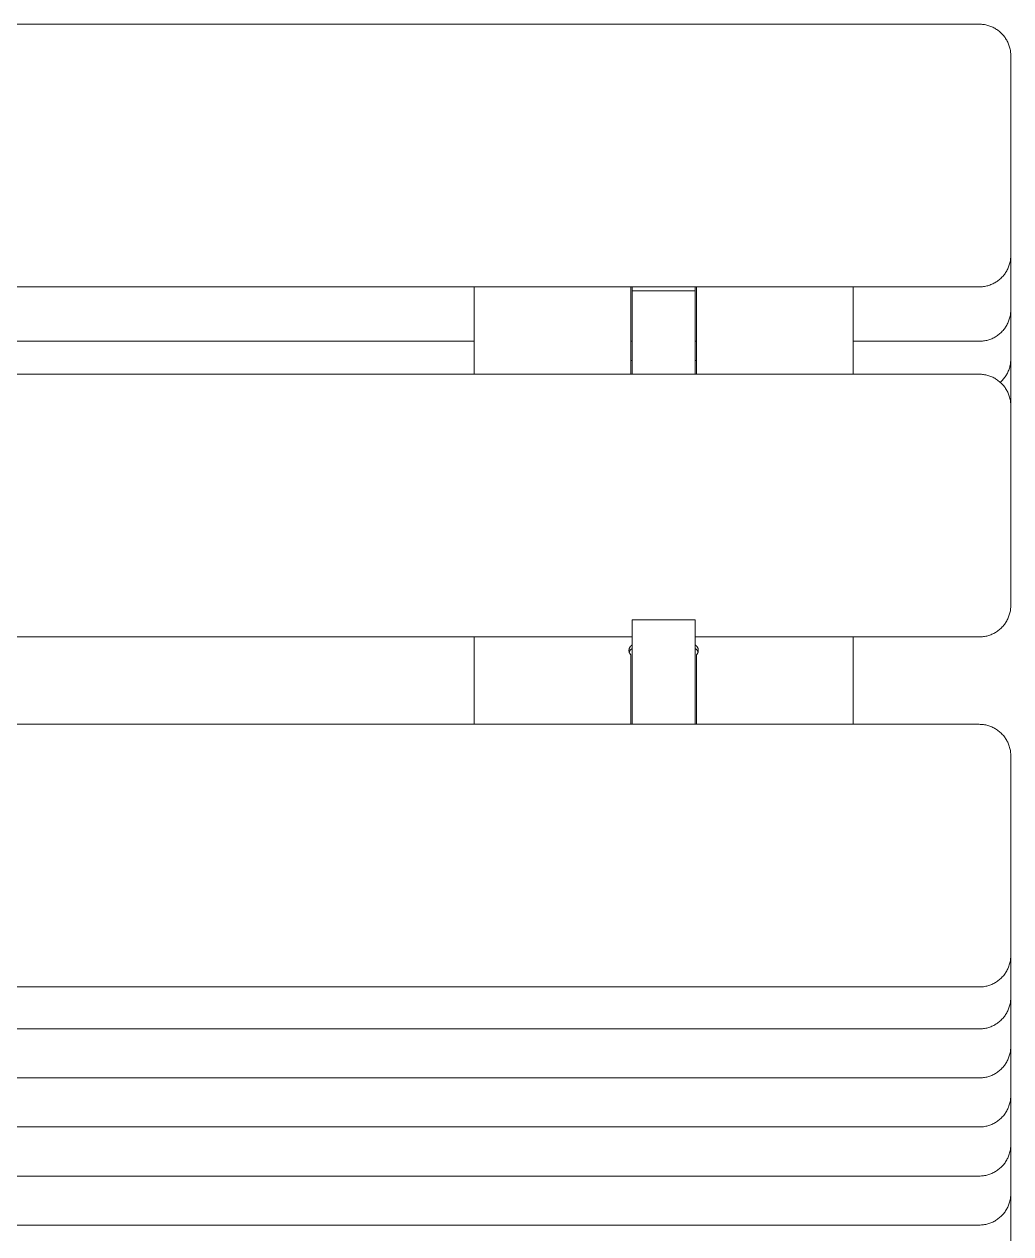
# Model space of a CAD drawing. Header units: inches. Extents: x -6 to 177, y -6 to 113.
# Drawn here: x 18.73 to 24.88, y 20.59 to 28.14 of the extents above; entities that cross this region are included whole.
import ezdxf

# ---------------------------------------------------------------- set-up
doc = ezdxf.new("R2010")
doc.units = ezdxf.units.IN
doc.layers.add('ZANO_R', color=7, linetype='Continuous', lineweight=0)

msp = doc.modelspace()

# ---------------------------------------------------------------- linework, layer by layer
at = {"layer": 'ZANO_R'}
for p, q in [((13.11297, 28.13986), (24.68529, 28.13986)), ((24.68529, 28.13986), (24.69201, 28.13975)), ((24.69201, 28.13975), (24.69872, 28.1394)), ((24.69872, 28.1394), (24.70542, 28.13883)), ((24.70542, 28.13883), (24.71209, 28.13803)), ((24.71209, 28.13803), (24.71874, 28.137)), ((24.71874, 28.137), (24.72534, 28.13574)), ((24.72534, 28.13574), (24.7319, 28.13426)), ((24.7319, 28.13426), (24.7384, 28.13256)), ((24.7384, 28.13256), (24.74484, 28.13064)), ((24.74484, 28.13064), (24.75121, 28.12849)), ((24.75121, 28.12849), (24.75751, 28.12613)), ((24.75751, 28.12613), (24.76372, 28.12356)), ((24.76372, 28.12356), (24.76984, 28.12078)), ((24.76984, 28.12078), (24.77586, 28.11779)), ((24.77586, 28.11779), (24.78177, 28.11459)), ((24.78177, 28.11459), (24.78758, 28.1112)), ((24.78758, 28.1112), (24.79326, 28.10761)), ((24.79326, 28.10761), (24.79882, 28.10383)), ((24.79882, 28.10383), (24.80424, 28.09986)), ((24.80424, 28.09986), (24.80953, 28.0957)), ((24.80953, 28.0957), (24.81467, 28.09137)), ((24.81467, 28.09137), (24.81966, 28.08687)), ((24.81966, 28.08687), (24.82449, 28.0822)), ((24.82449, 28.0822), (24.82916, 28.07736)), ((24.82916, 28.07736), (24.83367, 28.07237)), ((24.83367, 28.07237), (24.838, 28.06723)), ((24.838, 28.06723), (24.84215, 28.06195)), ((24.84215, 28.06195), (24.84612, 28.05652)), ((24.84612, 28.05652), (24.8499, 28.05096)), ((24.8499, 28.05096), (24.85349, 28.04528)), ((24.85349, 28.04528), (24.85689, 28.03948)), ((24.85689, 28.03948), (24.86008, 28.03356)), ((24.86008, 28.03356), (24.86307, 28.02754)), ((24.86307, 28.02754), (24.86586, 28.02142)), ((24.86586, 28.02142), (24.86843, 28.01521)), ((24.86843, 28.01521), (24.87079, 28.00892)), ((24.87079, 28.00892), (24.87293, 28.00255)), ((24.87293, 28.00255), (24.87485, 27.99611)), ((24.87485, 27.99611), (24.87656, 27.9896)), ((24.87656, 27.9896), (24.87804, 27.98305)), ((24.87804, 27.98305), (24.87929, 27.97644)), ((24.87929, 27.97644), (24.88032, 27.9698)), ((24.88032, 27.9698), (24.88112, 27.96312)), ((24.88112, 27.96312), (24.8817, 27.95643)), ((24.8817, 27.95643), (24.88204, 27.94971)), ((24.88204, 27.94971), (24.88215, 27.94299)), ((24.88215, 27.94299), (24.88215, 26.85119)), ((24.88215, 26.85119), (24.88215, 26.69823)), ((24.87293, 26.63868), (24.87079, 26.63231)), ((24.87485, 26.64512), (24.87293, 26.63868)), ((24.87656, 26.65162), (24.87485, 26.64512)), ((24.87804, 26.65818), (24.87656, 26.65162)), ((24.87929, 26.66478), (24.87804, 26.65818)), ((24.88032, 26.67143), (24.87929, 26.66478)), ((24.88112, 26.6781), (24.88032, 26.67143)), ((24.8817, 26.6848), (24.88112, 26.6781)), ((24.88204, 26.69151), (24.8817, 26.6848)), ((24.88215, 26.69823), (24.88204, 26.69151)), ((24.88215, 26.69823), (24.88215, 26.51175)), ((24.82916, 26.56386), (24.82449, 26.55903)), ((24.83367, 26.56885), (24.82916, 26.56386)), ((24.838, 26.57399), (24.83367, 26.56885)), ((24.84215, 26.57928), (24.838, 26.57399)), ((24.84612, 26.5847), (24.84215, 26.57928)), ((24.8499, 26.59026), (24.84612, 26.5847)), ((24.85349, 26.59594), (24.8499, 26.59026)), ((24.85689, 26.60175), (24.85349, 26.59594)), ((24.86008, 26.60766), (24.85689, 26.60175)), ((24.86307, 26.61368), (24.86008, 26.60766)), ((24.86586, 26.6198), (24.86307, 26.61368)), ((24.86843, 26.62601), (24.86586, 26.6198)), ((24.87079, 26.63231), (24.86843, 26.62601)), ((24.68529, 26.50137), (13.11297, 26.50137)), ((21.53538, 25.95625), (21.53538, 26.50137)), ((22.51185, 26.50137), (22.51185, 25.95625)), ((22.51973, 26.50137), (22.51973, 26.47634)), ((22.91346, 26.50137), (22.91346, 26.47634)), ((22.92134, 25.95625), (22.92134, 26.50137)), ((23.89781, 26.50137), (23.89781, 25.95625)), ((24.69201, 26.50148), (24.68529, 26.50137)), ((24.69872, 26.50182), (24.69201, 26.50148)), ((24.70542, 26.5024), (24.69872, 26.50182)), ((24.71209, 26.5032), (24.70542, 26.5024)), ((24.71874, 26.50423), (24.71209, 26.5032)), ((24.72534, 26.50548), (24.71874, 26.50423)), ((24.7319, 26.50696), (24.72534, 26.50548)), ((24.7384, 26.50867), (24.7319, 26.50696)), ((24.74484, 26.51059), (24.7384, 26.50867)), ((24.75121, 26.51273), (24.74484, 26.51059)), ((24.75751, 26.51509), (24.75121, 26.51273)), ((24.76372, 26.51766), (24.75751, 26.51509)), ((24.76984, 26.52045), (24.76372, 26.51766)), ((24.77586, 26.52344), (24.76984, 26.52045)), ((24.78177, 26.52663), (24.77586, 26.52344)), ((24.78758, 26.53003), (24.78177, 26.52663)), ((24.79326, 26.53362), (24.78758, 26.53003)), ((24.79882, 26.5374), (24.79326, 26.53362)), ((24.80424, 26.54137), (24.79882, 26.5374)), ((24.80953, 26.54552), (24.80424, 26.54137)), ((24.81467, 26.54985), (24.80953, 26.54552)), ((24.81966, 26.55436), (24.81467, 26.54985)), ((24.82449, 26.55903), (24.81966, 26.55436)), ((24.88215, 26.51175), (24.88215, 26.3588)), ((22.51973, 26.47634), (22.51973, 26.37461)), ((22.51973, 26.47634), (22.91346, 26.47634)), ((22.91346, 26.47634), (22.91346, 26.37461)), ((22.51973, 26.37461), (22.51973, 25.98468)), ((22.91346, 26.37461), (22.91346, 25.98468)), ((24.88112, 26.33867), (24.88032, 26.33199)), ((24.8817, 26.34537), (24.88112, 26.33867)), ((24.88204, 26.35208), (24.8817, 26.34537)), ((24.88215, 26.3588), (24.88204, 26.35208)), ((24.88215, 26.3588), (24.88215, 26.20585)), ((24.85689, 26.26231), (24.85349, 26.25651)), ((24.86008, 26.26823), (24.85689, 26.26231)), ((24.86307, 26.27425), (24.86008, 26.26823)), ((24.86586, 26.28037), (24.86307, 26.27425)), ((24.86843, 26.28658), (24.86586, 26.28037)), ((24.87079, 26.29287), (24.86843, 26.28658)), ((24.87293, 26.29925), (24.87079, 26.29287)), ((24.87485, 26.30569), (24.87293, 26.29925)), ((24.87656, 26.31219), (24.87485, 26.30569)), ((24.87804, 26.31875), (24.87656, 26.31219)), ((24.87929, 26.32535), (24.87804, 26.31875)), ((24.88032, 26.33199), (24.87929, 26.32535)), ((24.77586, 26.184), (24.76984, 26.18101)), ((24.78177, 26.1872), (24.77586, 26.184)), ((24.78758, 26.19059), (24.78177, 26.1872)), ((24.79326, 26.19418), (24.78758, 26.19059)), ((24.79882, 26.19797), (24.79326, 26.19418)), ((24.80424, 26.20194), (24.79882, 26.19797)), ((24.80953, 26.20609), (24.80424, 26.20194)), ((24.81467, 26.21042), (24.80953, 26.20609)), ((24.81966, 26.21492), (24.81467, 26.21042)), ((24.82449, 26.21959), (24.81966, 26.21492)), ((24.82916, 26.22443), (24.82449, 26.21959)), ((24.83367, 26.22942), (24.82916, 26.22443)), ((24.838, 26.23456), (24.83367, 26.22942)), ((24.84215, 26.23985), (24.838, 26.23456)), ((24.84612, 26.24527), (24.84215, 26.23985)), ((24.8499, 26.25083), (24.84612, 26.24527)), ((24.85349, 26.25651), (24.8499, 26.25083)), ((24.88215, 26.20585), (24.88215, 26.0529)), ((21.53538, 26.16193), (13.11297, 26.16193)), ((22.51973, 26.16193), (22.51185, 26.16193)), ((22.92134, 26.16193), (22.91346, 26.16193)), ((24.68529, 26.16193), (23.89781, 26.16193)), ((24.69201, 26.16205), (24.68529, 26.16193)), ((24.69872, 26.16239), (24.69201, 26.16205)), ((24.70542, 26.16296), (24.69872, 26.16239)), ((24.71209, 26.16377), (24.70542, 26.16296)), ((24.71874, 26.1648), (24.71209, 26.16377)), ((24.72534, 26.16605), (24.71874, 26.1648)), ((24.7319, 26.16753), (24.72534, 26.16605)), ((24.7384, 26.16923), (24.7319, 26.16753)), ((24.74484, 26.17116), (24.7384, 26.16923)), ((24.75121, 26.1733), (24.74484, 26.17116)), ((24.75751, 26.17566), (24.75121, 26.1733)), ((24.76372, 26.17823), (24.75751, 26.17566)), ((24.76984, 26.18101), (24.76372, 26.17823)), ((22.51185, 26.04257), (22.51578, 26.04209)), ((22.51578, 26.04209), (22.51973, 26.04172)), ((22.91741, 26.04209), (22.91346, 26.04172)), ((22.92134, 26.04257), (22.91741, 26.04209)), ((24.88115, 26.03306), (24.88037, 26.02648)), ((24.88171, 26.03966), (24.88115, 26.03306)), ((24.88204, 26.04628), (24.88171, 26.03966)), ((24.88215, 26.0529), (24.88204, 26.04628)), ((24.88215, 26.0529), (24.88215, 25.89995)), ((13.11297, 25.95625), (24.68529, 25.95625)), ((22.51973, 25.98468), (22.51973, 25.96829)), ((22.51973, 25.96829), (22.51973, 25.95625)), ((22.91346, 25.96829), (22.91346, 25.98468)), ((22.91346, 25.96829), (22.91346, 25.95625)), ((24.68529, 25.95625), (24.69201, 25.95613)), ((24.69201, 25.95613), (24.69872, 25.95579)), ((24.8576, 25.9577), (24.8543, 25.95195)), ((24.86071, 25.96355), (24.8576, 25.9577)), ((24.86362, 25.9695), (24.86071, 25.96355)), ((24.86632, 25.97555), (24.86362, 25.9695)), ((24.86882, 25.98168), (24.86632, 25.97555)), ((24.87111, 25.9879), (24.86882, 25.98168)), ((24.8732, 25.99419), (24.87111, 25.9879)), ((24.87506, 26.00054), (24.8732, 25.99419)), ((24.87672, 26.00696), (24.87506, 26.00054)), ((24.87816, 26.01342), (24.87672, 26.00696)), ((24.87937, 26.01993), (24.87816, 26.01342)), ((24.88037, 26.02648), (24.87937, 26.01993)), ((24.69872, 25.95579), (24.70542, 25.95522)), ((24.70542, 25.95522), (24.71209, 25.95442)), ((24.71209, 25.95442), (24.71874, 25.95339)), ((24.71874, 25.95339), (24.72534, 25.95213)), ((24.72534, 25.95213), (24.7319, 25.95065)), ((24.7319, 25.95065), (24.7384, 25.94895)), ((24.7384, 25.94895), (24.74484, 25.94702)), ((24.74484, 25.94702), (24.75121, 25.94488)), ((24.75121, 25.94488), (24.75751, 25.94252)), ((24.75751, 25.94252), (24.76372, 25.93995)), ((24.76372, 25.93995), (24.76984, 25.93717)), ((24.76984, 25.93717), (24.77586, 25.93418)), ((24.77586, 25.93418), (24.78177, 25.93098)), ((24.78177, 25.93098), (24.78758, 25.92759)), ((24.78758, 25.92759), (24.79326, 25.924)), ((24.79326, 25.924), (24.79882, 25.92022)), ((24.79882, 25.92022), (24.80424, 25.91625)), ((24.80424, 25.91625), (24.80953, 25.91209)), ((24.80953, 25.91209), (24.81467, 25.90776)), ((24.81467, 25.90776), (24.81966, 25.90326)), ((24.82137, 25.91064), (24.81651, 25.90614)), ((24.81966, 25.90326), (24.82449, 25.89859)), ((24.82608, 25.9153), (24.82137, 25.91064)), ((24.82449, 25.89859), (24.82916, 25.89375)), ((24.83063, 25.92011), (24.82608, 25.9153)), ((24.82916, 25.89375), (24.83367, 25.88876)), ((24.83501, 25.92508), (24.83063, 25.92011)), ((24.83367, 25.88876), (24.838, 25.88362)), ((24.83923, 25.93019), (24.83501, 25.92508)), ((24.838, 25.88362), (24.84215, 25.87834)), ((24.84327, 25.93543), (24.83923, 25.93019)), ((24.84713, 25.94082), (24.84327, 25.93543)), ((24.85081, 25.94632), (24.84713, 25.94082)), ((24.8543, 25.95195), (24.85081, 25.94632)), ((24.88215, 25.89995), (24.88215, 25.75938)), ((24.84215, 25.87834), (24.84612, 25.87291)), ((24.84612, 25.87291), (24.8499, 25.86735)), ((24.8499, 25.86735), (24.85349, 25.86167)), ((24.85349, 25.86167), (24.85689, 25.85587)), ((24.85689, 25.85587), (24.86008, 25.84995)), ((24.86008, 25.84995), (24.86307, 25.84393)), ((24.86307, 25.84393), (24.86586, 25.83781)), ((24.86586, 25.83781), (24.86843, 25.8316)), ((24.86843, 25.8316), (24.87079, 25.82531)), ((24.87079, 25.82531), (24.87293, 25.81894)), ((24.87293, 25.81894), (24.87485, 25.81249)), ((24.87485, 25.81249), (24.87656, 25.80599)), ((24.87656, 25.80599), (24.87804, 25.79943)), ((24.87804, 25.79943), (24.87929, 25.79283)), ((24.87929, 25.79283), (24.88032, 25.78619)), ((24.88032, 25.78619), (24.88112, 25.77951)), ((24.88112, 25.77951), (24.8817, 25.77281)), ((24.8817, 25.77281), (24.88204, 25.7661)), ((24.88204, 25.7661), (24.88215, 25.75938)), ((24.88215, 25.75938), (24.88215, 24.66757)), ((24.88215, 24.66757), (24.88215, 24.51462)), ((24.87079, 24.4487), (24.86843, 24.4424)), ((24.87293, 24.45507), (24.87079, 24.4487)), ((24.87485, 24.46151), (24.87293, 24.45507)), ((24.87656, 24.46801), (24.87485, 24.46151)), ((24.87804, 24.47457), (24.87656, 24.46801)), ((24.87929, 24.48117), (24.87804, 24.47457)), ((24.88032, 24.48782), (24.87929, 24.48117)), ((24.88112, 24.49449), (24.88032, 24.48782)), ((24.8817, 24.50119), (24.88112, 24.49449)), ((24.88204, 24.5079), (24.8817, 24.50119)), ((24.88215, 24.51462), (24.88204, 24.5079)), ((22.51973, 24.42383), (22.51973, 24.3221)), ((22.51973, 24.42383), (22.91346, 24.42383)), ((22.91346, 24.42383), (22.91346, 24.3221)), ((24.82449, 24.37542), (24.81966, 24.37074)), ((24.82916, 24.38025), (24.82449, 24.37542)), ((24.83367, 24.38524), (24.82916, 24.38025)), ((24.838, 24.39038), (24.83367, 24.38524)), ((24.84215, 24.39567), (24.838, 24.39038)), ((24.84612, 24.40109), (24.84215, 24.39567)), ((24.8499, 24.40665), (24.84612, 24.40109)), ((24.85349, 24.41233), (24.8499, 24.40665)), ((24.85689, 24.41814), (24.85349, 24.41233)), ((24.86008, 24.42405), (24.85689, 24.41814)), ((24.86307, 24.43007), (24.86008, 24.42405)), ((24.86586, 24.43619), (24.86307, 24.43007)), ((24.86843, 24.4424), (24.86586, 24.43619)), ((22.51973, 24.31775), (13.11297, 24.31775)), ((21.53538, 23.77264), (21.53538, 24.31775)), ((22.51973, 24.3221), (22.51973, 23.93217)), ((22.91346, 24.3221), (22.91346, 23.93217)), ((24.68529, 24.31775), (22.91346, 24.31775)), ((23.89781, 24.31775), (23.89781, 23.77264)), ((24.69201, 24.31787), (24.68529, 24.31775)), ((24.69872, 24.31821), (24.69201, 24.31787)), ((24.70542, 24.31879), (24.69872, 24.31821)), ((24.71209, 24.31959), (24.70542, 24.31879)), ((24.71874, 24.32062), (24.71209, 24.31959)), ((24.72534, 24.32187), (24.71874, 24.32062)), ((24.7319, 24.32335), (24.72534, 24.32187)), ((24.7384, 24.32505), (24.7319, 24.32335)), ((24.74484, 24.32698), (24.7384, 24.32505)), ((24.75121, 24.32912), (24.74484, 24.32698)), ((24.75751, 24.33148), (24.75121, 24.32912)), ((24.76372, 24.33405), (24.75751, 24.33148)), ((24.76984, 24.33684), (24.76372, 24.33405)), ((24.77586, 24.33983), (24.76984, 24.33684)), ((24.78177, 24.34302), (24.77586, 24.33983)), ((24.78758, 24.34641), (24.78177, 24.34302)), ((24.79326, 24.35), (24.78758, 24.34641)), ((24.79882, 24.35379), (24.79326, 24.35)), ((24.80424, 24.35776), (24.79882, 24.35379)), ((24.80953, 24.36191), (24.80424, 24.35776)), ((24.81467, 24.36624), (24.80953, 24.36191)), ((24.81966, 24.37074), (24.81467, 24.36624)), ((22.50033, 24.23385), (22.50036, 24.23519)), ((22.50034, 24.2325), (22.50033, 24.23385)), ((22.5004, 24.23116), (22.50034, 24.2325)), ((22.50036, 24.23519), (22.50044, 24.23654)), ((22.50051, 24.22982), (22.5004, 24.23116)), ((22.50044, 24.23654), (22.50056, 24.23788)), ((22.50066, 24.22848), (22.50051, 24.22982)), ((22.50056, 24.23788), (22.50073, 24.23921)), ((22.50086, 24.22715), (22.50066, 24.22848)), ((22.50073, 24.23921), (22.50095, 24.24054)), ((22.50111, 24.22583), (22.50086, 24.22715)), ((22.50095, 24.24054), (22.50122, 24.24186)), ((22.5014, 24.22452), (22.50111, 24.22583)), ((22.50122, 24.24186), (22.50153, 24.24317)), ((22.50174, 24.22321), (22.5014, 24.22452)), ((22.50153, 24.24317), (22.50188, 24.24447)), ((22.50212, 24.22192), (22.50174, 24.22321)), ((22.50188, 24.24447), (22.50228, 24.24575)), ((22.5023, 24.22393), (22.5019, 24.22265)), ((22.50255, 24.22065), (22.50212, 24.22192)), ((22.50228, 24.24575), (22.50272, 24.24702)), ((22.50275, 24.2252), (22.5023, 24.22393)), ((22.50302, 24.21939), (22.50255, 24.22065)), ((22.50272, 24.24702), (22.50321, 24.24828)), ((22.50324, 24.22645), (22.50275, 24.2252)), ((22.50321, 24.24828), (22.50374, 24.24951)), ((22.50377, 24.22768), (22.50324, 24.22645)), ((22.50374, 24.24951), (22.50432, 24.25073)), ((22.50435, 24.2289), (22.50377, 24.22768)), ((22.50432, 24.25073), (22.50493, 24.25193)), ((22.50496, 24.23009), (22.50435, 24.2289)), ((22.50493, 24.25193), (22.50559, 24.2531)), ((22.50562, 24.23126), (22.50496, 24.23009)), ((22.50559, 24.2531), (22.50628, 24.25425)), ((22.50632, 24.23241), (22.50562, 24.23126)), ((22.50628, 24.25425), (22.50702, 24.25538)), ((22.50705, 24.23353), (22.50632, 24.23241)), ((22.50702, 24.25538), (22.5078, 24.25648)), ((22.50783, 24.23463), (22.50705, 24.23353)), ((22.5078, 24.25648), (22.50861, 24.25755)), ((22.50864, 24.2357), (22.50783, 24.23463)), ((22.50861, 24.25755), (22.50946, 24.25859)), ((22.50949, 24.23674), (22.50864, 24.2357)), ((22.50946, 24.25859), (22.51034, 24.25961)), ((22.51037, 24.23775), (22.50949, 24.23674)), ((22.51034, 24.25961), (22.51126, 24.26059)), ((22.51129, 24.23874), (22.51037, 24.23775)), ((22.51126, 24.26059), (22.51222, 24.26154)), ((22.51224, 24.23968), (22.51129, 24.23874)), ((22.51222, 24.26154), (22.5132, 24.26245)), ((22.51322, 24.2406), (22.51224, 24.23968)), ((22.5132, 24.26245), (22.51422, 24.26334)), ((22.51424, 24.24148), (22.51322, 24.2406)), ((22.51422, 24.26334), (22.51526, 24.26418)), ((22.51528, 24.24233), (22.51424, 24.24148)), ((22.51526, 24.26418), (22.51634, 24.26499)), ((22.51635, 24.24314), (22.51528, 24.24233)), ((22.51634, 24.26499), (22.51744, 24.26576)), ((22.51745, 24.24391), (22.51635, 24.24314)), ((22.51744, 24.26576), (22.51857, 24.26649)), ((22.51858, 24.24464), (22.51745, 24.24391)), ((22.51857, 24.26649), (22.51973, 24.26719)), ((22.51973, 24.24534), (22.51858, 24.24464)), ((22.91462, 24.26649), (22.91346, 24.26719)), ((22.91461, 24.24464), (22.91346, 24.24534)), ((22.91574, 24.24391), (22.91461, 24.24464)), ((22.91575, 24.26576), (22.91462, 24.26649)), ((22.91684, 24.24314), (22.91574, 24.24391)), ((22.91685, 24.26499), (22.91575, 24.26576)), ((22.91791, 24.24233), (22.91684, 24.24314)), ((22.91792, 24.26418), (22.91685, 24.26499)), ((22.91895, 24.24148), (22.91791, 24.24233)), ((22.91897, 24.26334), (22.91792, 24.26418)), ((22.91997, 24.2406), (22.91895, 24.24148)), ((22.91999, 24.26245), (22.91897, 24.26334)), ((22.92095, 24.23968), (22.91997, 24.2406)), ((22.92097, 24.26154), (22.91999, 24.26245)), ((22.9219, 24.23874), (22.92095, 24.23968)), ((22.92193, 24.26059), (22.92097, 24.26154)), ((22.92282, 24.23775), (22.9219, 24.23874)), ((22.92285, 24.25961), (22.92193, 24.26059)), ((22.9237, 24.23674), (22.92282, 24.23775)), ((22.92373, 24.25859), (22.92285, 24.25961)), ((22.92455, 24.2357), (22.9237, 24.23674)), ((22.92458, 24.25755), (22.92373, 24.25859)), ((22.92536, 24.23463), (22.92455, 24.2357)), ((22.92539, 24.25648), (22.92458, 24.25755)), ((22.92614, 24.23353), (22.92536, 24.23463)), ((22.92617, 24.25538), (22.92539, 24.25648)), ((22.92687, 24.23241), (22.92614, 24.23353)), ((22.9269, 24.25425), (22.92617, 24.25538)), ((22.92757, 24.23126), (22.92687, 24.23241)), ((22.9276, 24.2531), (22.9269, 24.25425)), ((22.92823, 24.23009), (22.92757, 24.23126)), ((22.92826, 24.25193), (22.9276, 24.2531)), ((22.92884, 24.2289), (22.92823, 24.23009)), ((22.92887, 24.25073), (22.92826, 24.25193)), ((22.92942, 24.22768), (22.92884, 24.2289)), ((22.92945, 24.24951), (22.92887, 24.25073)), ((22.92995, 24.22645), (22.92942, 24.22768)), ((22.92998, 24.24828), (22.92945, 24.24951)), ((22.93044, 24.2252), (22.92995, 24.22645)), ((22.93047, 24.24702), (22.92998, 24.24828)), ((22.93017, 24.21939), (22.93064, 24.22065)), ((22.93089, 24.22393), (22.93044, 24.2252)), ((22.93091, 24.24575), (22.93047, 24.24702)), ((22.93064, 24.22065), (22.93107, 24.22192)), ((22.93129, 24.22265), (22.93089, 24.22393)), ((22.93131, 24.24447), (22.93091, 24.24575)), ((22.93107, 24.22192), (22.93145, 24.22321)), ((22.93166, 24.24317), (22.93131, 24.24447)), ((22.93145, 24.22321), (22.93179, 24.22452)), ((22.93197, 24.24186), (22.93166, 24.24317)), ((22.93179, 24.22452), (22.93208, 24.22583)), ((22.93224, 24.24054), (22.93197, 24.24186)), ((22.93208, 24.22583), (22.93232, 24.22715)), ((22.93245, 24.23921), (22.93224, 24.24054)), ((22.93232, 24.22715), (22.93253, 24.22848)), ((22.93263, 24.23788), (22.93245, 24.23921)), ((22.93253, 24.22848), (22.93268, 24.22982)), ((22.93275, 24.23654), (22.93263, 24.23788)), ((22.93268, 24.22982), (22.93279, 24.23116)), ((22.93283, 24.23519), (22.93275, 24.23654)), ((22.93279, 24.23116), (22.93285, 24.2325)), ((22.93286, 24.23385), (22.93283, 24.23519)), ((22.93285, 24.2325), (22.93286, 24.23385)), ((22.50354, 24.21814), (22.50302, 24.21939)), ((22.50409, 24.21692), (22.50354, 24.21814)), ((22.50469, 24.21571), (22.50409, 24.21692)), ((22.50533, 24.21453), (22.50469, 24.21571)), ((22.50602, 24.21337), (22.50533, 24.21453)), ((22.50674, 24.21224), (22.50602, 24.21337)), ((22.5075, 24.21113), (22.50674, 24.21224)), ((22.5083, 24.21004), (22.5075, 24.21113)), ((22.50913, 24.20899), (22.5083, 24.21004)), ((22.51, 24.20796), (22.50913, 24.20899)), ((22.51091, 24.20697), (22.51, 24.20796)), ((22.51185, 24.20601), (22.51091, 24.20697)), ((22.51185, 24.20601), (22.51185, 23.77264)), ((22.92134, 24.20601), (22.92228, 24.20697)), ((22.92134, 23.77264), (22.92134, 24.20601)), ((22.92228, 24.20697), (22.92319, 24.20796)), ((22.92319, 24.20796), (22.92406, 24.20899)), ((22.92406, 24.20899), (22.92489, 24.21004)), ((22.92489, 24.21004), (22.92569, 24.21113)), ((22.92569, 24.21113), (22.92645, 24.21224)), ((22.92645, 24.21224), (22.92717, 24.21337)), ((22.92717, 24.21337), (22.92785, 24.21453)), ((22.92785, 24.21453), (22.9285, 24.21571)), ((22.9285, 24.21571), (22.9291, 24.21692)), ((22.9291, 24.21692), (22.92965, 24.21814)), ((22.92965, 24.21814), (22.93017, 24.21939)), ((22.51973, 23.93217), (22.51973, 23.91578)), ((22.91346, 23.91578), (22.91346, 23.93217)), ((22.51973, 23.91578), (22.51973, 23.7988)), ((22.91346, 23.91578), (22.91346, 23.7988)), ((13.11297, 23.77264), (24.68529, 23.77264)), ((22.51973, 23.7988), (22.51973, 23.77264)), ((22.91346, 23.7988), (22.91346, 23.77264)), ((24.68529, 23.77264), (24.69201, 23.77252)), ((24.69201, 23.77252), (24.69872, 23.77218)), ((24.69872, 23.77218), (24.70542, 23.77161)), ((24.70542, 23.77161), (24.71209, 23.7708)), ((24.71209, 23.7708), (24.71874, 23.76978)), ((24.71874, 23.76978), (24.72534, 23.76852)), ((24.72534, 23.76852), (24.7319, 23.76704)), ((24.7319, 23.76704), (24.7384, 23.76534)), ((24.7384, 23.76534), (24.74484, 23.76341)), ((24.74484, 23.76341), (24.75121, 23.76127)), ((24.75121, 23.76127), (24.75751, 23.75891)), ((24.75751, 23.75891), (24.76372, 23.75634)), ((24.76372, 23.75634), (24.76984, 23.75356)), ((24.76984, 23.75356), (24.77586, 23.75057)), ((24.77586, 23.75057), (24.78177, 23.74737)), ((24.78177, 23.74737), (24.78758, 23.74398)), ((24.78758, 23.74398), (24.79326, 23.74039)), ((24.79326, 23.74039), (24.79882, 23.7366)), ((24.79882, 23.7366), (24.80424, 23.73264)), ((24.80424, 23.73264), (24.80953, 23.72848)), ((24.80953, 23.72848), (24.81467, 23.72415)), ((24.81467, 23.72415), (24.81966, 23.71965)), ((24.81966, 23.71965), (24.82449, 23.71498)), ((24.82449, 23.71498), (24.82916, 23.71014)), ((24.82916, 23.71014), (24.83367, 23.70515)), ((24.83367, 23.70515), (24.838, 23.70001)), ((24.838, 23.70001), (24.84215, 23.69472)), ((24.84215, 23.69472), (24.84612, 23.6893)), ((24.84612, 23.6893), (24.8499, 23.68374)), ((24.8499, 23.68374), (24.85349, 23.67806)), ((24.85349, 23.67806), (24.85689, 23.67226)), ((24.85689, 23.67226), (24.86008, 23.66634)), ((24.86008, 23.66634), (24.86307, 23.66032)), ((24.86307, 23.66032), (24.86586, 23.6542)), ((24.86586, 23.6542), (24.86843, 23.64799)), ((24.86843, 23.64799), (24.87079, 23.6417)), ((24.87079, 23.6417), (24.87293, 23.63532)), ((24.87293, 23.63532), (24.87485, 23.62888)), ((24.87485, 23.62888), (24.87656, 23.62238)), ((24.87656, 23.62238), (24.87804, 23.61582)), ((24.87804, 23.61582), (24.87929, 23.60922)), ((24.87929, 23.60922), (24.88032, 23.60258)), ((24.88032, 23.60258), (24.88112, 23.5959)), ((24.88112, 23.5959), (24.8817, 23.5892)), ((24.8817, 23.5892), (24.88204, 23.58249)), ((24.88204, 23.58249), (24.88215, 23.57577)), ((24.88215, 23.57577), (24.88215, 22.48396)), ((24.88215, 22.48396), (24.88215, 22.33101)), ((24.86843, 22.25879), (24.86586, 22.25258)), ((24.87079, 22.26508), (24.86843, 22.25879)), ((24.87293, 22.27146), (24.87079, 22.26508)), ((24.87485, 22.2779), (24.87293, 22.27146)), ((24.87656, 22.2844), (24.87485, 22.2779)), ((24.87804, 22.29096), (24.87656, 22.2844)), ((24.87929, 22.29756), (24.87804, 22.29096)), ((24.88032, 22.30421), (24.87929, 22.29756)), ((24.88112, 22.31088), (24.88032, 22.30421)), ((24.8817, 22.31758), (24.88112, 22.31088)), ((24.88204, 22.32429), (24.8817, 22.31758)), ((24.88215, 22.33101), (24.88204, 22.32429)), ((24.88215, 22.33101), (24.88215, 22.22252)), ((24.81966, 22.18713), (24.81467, 22.18263)), ((24.82449, 22.1918), (24.81966, 22.18713)), ((24.82916, 22.19664), (24.82449, 22.1918)), ((24.83367, 22.20163), (24.82916, 22.19664)), ((24.838, 22.20677), (24.83367, 22.20163)), ((24.84215, 22.21206), (24.838, 22.20677)), ((24.84612, 22.21748), (24.84215, 22.21206)), ((24.8499, 22.22304), (24.84612, 22.21748)), ((24.85349, 22.22872), (24.8499, 22.22304)), ((24.85689, 22.23452), (24.85349, 22.22872)), ((24.86008, 22.24044), (24.85689, 22.23452)), ((24.86307, 22.24646), (24.86008, 22.24044)), ((24.86586, 22.25258), (24.86307, 22.24646)), ((24.88215, 22.22252), (24.88215, 22.06957)), ((24.68529, 22.13414), (13.11297, 22.13414)), ((24.69201, 22.13426), (24.68529, 22.13414)), ((24.69872, 22.1346), (24.69201, 22.13426)), ((24.70542, 22.13518), (24.69872, 22.1346)), ((24.71209, 22.13598), (24.70542, 22.13518)), ((24.71874, 22.13701), (24.71209, 22.13598)), ((24.72534, 22.13826), (24.71874, 22.13701)), ((24.7319, 22.13974), (24.72534, 22.13826)), ((24.7384, 22.14144), (24.7319, 22.13974)), ((24.74484, 22.14337), (24.7384, 22.14144)), ((24.75121, 22.14551), (24.74484, 22.14337)), ((24.75751, 22.14787), (24.75121, 22.14551)), ((24.76372, 22.15044), (24.75751, 22.14787)), ((24.76984, 22.15322), (24.76372, 22.15044)), ((24.77586, 22.15621), (24.76984, 22.15322)), ((24.78177, 22.15941), (24.77586, 22.15621)), ((24.78758, 22.1628), (24.78177, 22.15941)), ((24.79326, 22.16639), (24.78758, 22.1628)), ((24.79882, 22.17018), (24.79326, 22.16639)), ((24.80424, 22.17415), (24.79882, 22.17018)), ((24.80953, 22.1783), (24.80424, 22.17415)), ((24.81467, 22.18263), (24.80953, 22.1783)), ((24.87929, 22.03612), (24.87804, 22.02951)), ((24.88032, 22.04276), (24.87929, 22.03612)), ((24.88112, 22.04943), (24.88032, 22.04276)), ((24.8817, 22.05613), (24.88112, 22.04943)), ((24.88204, 22.06284), (24.8817, 22.05613)), ((24.88215, 22.06957), (24.88204, 22.06284)), ((24.88215, 22.06957), (24.88215, 21.91661)), ((24.8499, 21.96159), (24.84612, 21.95604)), ((24.85349, 21.96728), (24.8499, 21.96159)), ((24.85689, 21.97308), (24.85349, 21.96728)), ((24.86008, 21.97899), (24.85689, 21.97308)), ((24.86307, 21.98501), (24.86008, 21.97899)), ((24.86586, 21.99113), (24.86307, 21.98501)), ((24.86843, 21.99734), (24.86586, 21.99113)), ((24.87079, 22.00364), (24.86843, 21.99734)), ((24.87293, 22.01001), (24.87079, 22.00364)), ((24.87485, 22.01645), (24.87293, 22.01001)), ((24.87656, 22.02295), (24.87485, 22.01645)), ((24.87804, 22.02951), (24.87656, 22.02295)), ((24.74484, 21.88192), (24.7384, 21.88)), ((24.75121, 21.88406), (24.74484, 21.88192)), ((24.75751, 21.88642), (24.75121, 21.88406)), ((24.76372, 21.88899), (24.75751, 21.88642)), ((24.76984, 21.89178), (24.76372, 21.88899)), ((24.77586, 21.89477), (24.76984, 21.89178)), ((24.78177, 21.89796), (24.77586, 21.89477)), ((24.78758, 21.90136), (24.78177, 21.89796)), ((24.79326, 21.90495), (24.78758, 21.90136)), ((24.79882, 21.90873), (24.79326, 21.90495)), ((24.80424, 21.9127), (24.79882, 21.90873)), ((24.80953, 21.91685), (24.80424, 21.9127)), ((24.81467, 21.92118), (24.80953, 21.91685)), ((24.81966, 21.92569), (24.81467, 21.92118)), ((24.82449, 21.93036), (24.81966, 21.92569)), ((24.82916, 21.93519), (24.82449, 21.93036)), ((24.83367, 21.94018), (24.82916, 21.93519)), ((24.838, 21.94532), (24.83367, 21.94018)), ((24.84215, 21.95061), (24.838, 21.94532)), ((24.84612, 21.95604), (24.84215, 21.95061)), ((24.88215, 21.91661), (24.88215, 21.76366)), ((24.68529, 21.8727), (13.11297, 21.8727)), ((24.69201, 21.87281), (24.68529, 21.8727)), ((24.69872, 21.87316), (24.69201, 21.87281)), ((24.70542, 21.87373), (24.69872, 21.87316)), ((24.71209, 21.87453), (24.70542, 21.87373)), ((24.71874, 21.87556), (24.71209, 21.87453)), ((24.72534, 21.87681), (24.71874, 21.87556)), ((24.7319, 21.87829), (24.72534, 21.87681)), ((24.7384, 21.88), (24.7319, 21.87829)), ((24.88032, 21.73686), (24.87929, 21.73021)), ((24.88112, 21.74353), (24.88032, 21.73686)), ((24.8817, 21.75023), (24.88112, 21.74353)), ((24.88204, 21.75694), (24.8817, 21.75023)), ((24.88215, 21.76366), (24.88204, 21.75694)), ((24.88215, 21.76366), (24.88215, 21.61071)), ((24.8499, 21.65569), (24.84612, 21.65013)), ((24.85349, 21.66137), (24.8499, 21.65569)), ((24.85689, 21.66718), (24.85349, 21.66137)), ((24.86008, 21.67309), (24.85689, 21.66718)), ((24.86307, 21.67911), (24.86008, 21.67309)), ((24.86586, 21.68523), (24.86307, 21.67911)), ((24.86843, 21.69144), (24.86586, 21.68523)), ((24.87079, 21.69774), (24.86843, 21.69144)), ((24.87293, 21.70411), (24.87079, 21.69774)), ((24.87485, 21.71055), (24.87293, 21.70411)), ((24.87656, 21.71705), (24.87485, 21.71055)), ((24.87804, 21.72361), (24.87656, 21.71705)), ((24.87929, 21.73021), (24.87804, 21.72361)), ((24.75751, 21.58052), (24.75121, 21.57816)), ((24.76372, 21.58309), (24.75751, 21.58052)), ((24.76984, 21.58588), (24.76372, 21.58309)), ((24.77586, 21.58887), (24.76984, 21.58588)), ((24.78177, 21.59206), (24.77586, 21.58887)), ((24.78758, 21.59545), (24.78177, 21.59206)), ((24.79326, 21.59905), (24.78758, 21.59545)), ((24.79882, 21.60283), (24.79326, 21.59905)), ((24.80424, 21.6068), (24.79882, 21.60283)), ((24.80953, 21.61095), (24.80424, 21.6068)), ((24.81467, 21.61528), (24.80953, 21.61095)), ((24.81966, 21.61978), (24.81467, 21.61528)), ((24.82449, 21.62446), (24.81966, 21.61978)), ((24.82916, 21.62929), (24.82449, 21.62446)), ((24.83367, 21.63428), (24.82916, 21.62929)), ((24.838, 21.63942), (24.83367, 21.63428)), ((24.84215, 21.64471), (24.838, 21.63942)), ((24.84612, 21.65013), (24.84215, 21.64471)), ((24.88215, 21.61071), (24.88215, 21.45776)), ((24.68529, 21.56679), (13.11297, 21.56679)), ((24.69201, 21.56691), (24.68529, 21.56679)), ((24.69872, 21.56725), (24.69201, 21.56691)), ((24.70542, 21.56783), (24.69872, 21.56725)), ((24.71209, 21.56863), (24.70542, 21.56783)), ((24.71874, 21.56966), (24.71209, 21.56863)), ((24.72534, 21.57091), (24.71874, 21.56966)), ((24.7319, 21.57239), (24.72534, 21.57091)), ((24.7384, 21.57409), (24.7319, 21.57239)), ((24.74484, 21.57602), (24.7384, 21.57409)), ((24.75121, 21.57816), (24.74484, 21.57602)), ((24.88032, 21.43095), (24.87929, 21.42431)), ((24.88112, 21.43763), (24.88032, 21.43095)), ((24.8817, 21.44433), (24.88112, 21.43763)), ((24.88204, 21.45104), (24.8817, 21.44433)), ((24.88215, 21.45776), (24.88204, 21.45104)), ((24.88215, 21.45776), (24.88215, 21.30481)), ((24.85349, 21.35547), (24.8499, 21.34979)), ((24.85689, 21.36127), (24.85349, 21.35547)), ((24.86008, 21.36719), (24.85689, 21.36127)), ((24.86307, 21.37321), (24.86008, 21.36719)), ((24.86586, 21.37933), (24.86307, 21.37321)), ((24.86843, 21.38554), (24.86586, 21.37933)), ((24.87079, 21.39183), (24.86843, 21.38554)), ((24.87293, 21.39821), (24.87079, 21.39183)), ((24.87485, 21.40465), (24.87293, 21.39821)), ((24.87656, 21.41115), (24.87485, 21.40465)), ((24.87804, 21.41771), (24.87656, 21.41115)), ((24.87929, 21.42431), (24.87804, 21.41771)), ((24.76984, 21.27997), (24.76372, 21.27719)), ((24.77586, 21.28296), (24.76984, 21.27997)), ((24.78177, 21.28616), (24.77586, 21.28296)), ((24.78758, 21.28955), (24.78177, 21.28616)), ((24.79326, 21.29314), (24.78758, 21.28955)), ((24.79882, 21.29693), (24.79326, 21.29314)), ((24.80424, 21.3009), (24.79882, 21.29693)), ((24.80953, 21.30505), (24.80424, 21.3009)), ((24.81467, 21.30938), (24.80953, 21.30505)), ((24.81966, 21.31388), (24.81467, 21.30938)), ((24.82449, 21.31855), (24.81966, 21.31388)), ((24.82916, 21.32339), (24.82449, 21.31855)), ((24.83367, 21.32838), (24.82916, 21.32339)), ((24.838, 21.33352), (24.83367, 21.32838)), ((24.84215, 21.33881), (24.838, 21.33352)), ((24.84612, 21.34423), (24.84215, 21.33881)), ((24.8499, 21.34979), (24.84612, 21.34423)), ((24.88215, 21.30481), (24.88215, 21.15186)), ((24.68529, 21.26089), (13.11297, 21.26089)), ((24.69201, 21.26101), (24.68529, 21.26089)), ((24.69872, 21.26135), (24.69201, 21.26101)), ((24.70542, 21.26192), (24.69872, 21.26135)), ((24.71209, 21.26273), (24.70542, 21.26192)), ((24.71874, 21.26375), (24.71209, 21.26273)), ((24.72534, 21.26501), (24.71874, 21.26375)), ((24.7319, 21.26649), (24.72534, 21.26501)), ((24.7384, 21.26819), (24.7319, 21.26649)), ((24.74484, 21.27012), (24.7384, 21.26819)), ((24.75121, 21.27226), (24.74484, 21.27012)), ((24.75751, 21.27462), (24.75121, 21.27226)), ((24.76372, 21.27719), (24.75751, 21.27462)), ((24.88112, 21.13173), (24.88032, 21.12505)), ((24.8817, 21.13842), (24.88112, 21.13173)), ((24.88204, 21.14514), (24.8817, 21.13842)), ((24.88215, 21.15186), (24.88204, 21.14514)), ((24.88215, 21.15186), (24.88215, 20.99891)), ((24.85689, 21.05537), (24.85349, 21.04957)), ((24.86008, 21.06129), (24.85689, 21.05537)), ((24.86307, 21.06731), (24.86008, 21.06129)), ((24.86586, 21.07343), (24.86307, 21.06731)), ((24.86843, 21.07964), (24.86586, 21.07343)), ((24.87079, 21.08593), (24.86843, 21.07964)), ((24.87293, 21.0923), (24.87079, 21.08593)), ((24.87485, 21.09874), (24.87293, 21.0923)), ((24.87656, 21.10525), (24.87485, 21.09874)), ((24.87804, 21.11181), (24.87656, 21.10525)), ((24.87929, 21.11841), (24.87804, 21.11181)), ((24.88032, 21.12505), (24.87929, 21.11841)), ((24.77586, 20.97706), (24.76984, 20.97407)), ((24.78177, 20.98026), (24.77586, 20.97706)), ((24.78758, 20.98365), (24.78177, 20.98026)), ((24.79326, 20.98724), (24.78758, 20.98365)), ((24.79882, 20.99102), (24.79326, 20.98724)), ((24.80424, 20.99499), (24.79882, 20.99102)), ((24.80953, 20.99915), (24.80424, 20.99499)), ((24.81467, 21.00348), (24.80953, 20.99915)), ((24.81966, 21.00798), (24.81467, 21.00348)), ((24.82449, 21.01265), (24.81966, 21.00798)), ((24.82916, 21.01749), (24.82449, 21.01265)), ((24.83367, 21.02248), (24.82916, 21.01749)), ((24.838, 21.02762), (24.83367, 21.02248)), ((24.84215, 21.0329), (24.838, 21.02762)), ((24.84612, 21.03833), (24.84215, 21.0329)), ((24.8499, 21.04389), (24.84612, 21.03833)), ((24.85349, 21.04957), (24.8499, 21.04389)), ((24.88215, 20.99891), (24.88215, 20.84596)), ((24.68529, 20.95499), (13.11297, 20.95499)), ((24.69201, 20.9551), (24.68529, 20.95499)), ((24.69872, 20.95545), (24.69201, 20.9551)), ((24.70542, 20.95602), (24.69872, 20.95545)), ((24.71209, 20.95682), (24.70542, 20.95602)), ((24.71874, 20.95785), (24.71209, 20.95682)), ((24.72534, 20.95911), (24.71874, 20.95785)), ((24.7319, 20.96059), (24.72534, 20.95911)), ((24.7384, 20.96229), (24.7319, 20.96059)), ((24.74484, 20.96421), (24.7384, 20.96229)), ((24.75121, 20.96636), (24.74484, 20.96421)), ((24.75751, 20.96872), (24.75121, 20.96636)), ((24.76372, 20.97129), (24.75751, 20.96872)), ((24.76984, 20.97407), (24.76372, 20.97129)), ((24.88112, 20.82582), (24.88032, 20.81915)), ((24.8817, 20.83252), (24.88112, 20.82582)), ((24.88204, 20.83924), (24.8817, 20.83252)), ((24.88215, 20.84596), (24.88204, 20.83924)), ((24.88215, 20.84596), (24.88215, 20.69301)), ((24.86008, 20.75538), (24.85689, 20.74947)), ((24.86307, 20.76141), (24.86008, 20.75538)), ((24.86586, 20.76752), (24.86307, 20.76141)), ((24.86843, 20.77373), (24.86586, 20.76752)), ((24.87079, 20.78003), (24.86843, 20.77373)), ((24.87293, 20.7864), (24.87079, 20.78003)), ((24.87485, 20.79284), (24.87293, 20.7864)), ((24.87656, 20.79935), (24.87485, 20.79284)), ((24.87804, 20.8059), (24.87656, 20.79935)), ((24.87929, 20.81251), (24.87804, 20.8059)), ((24.88032, 20.81915), (24.87929, 20.81251)), ((24.78177, 20.67435), (24.77586, 20.67116)), ((24.78758, 20.67775), (24.78177, 20.67435)), ((24.79326, 20.68134), (24.78758, 20.67775)), ((24.79882, 20.68512), (24.79326, 20.68134)), ((24.80424, 20.68909), (24.79882, 20.68512)), ((24.80953, 20.69324), (24.80424, 20.68909)), ((24.81467, 20.69757), (24.80953, 20.69324)), ((24.81966, 20.70208), (24.81467, 20.69757)), ((24.82449, 20.70675), (24.81966, 20.70208)), ((24.82916, 20.71158), (24.82449, 20.70675)), ((24.83367, 20.71657), (24.82916, 20.71158)), ((24.838, 20.72172), (24.83367, 20.71657)), ((24.84215, 20.727), (24.838, 20.72172)), ((24.84612, 20.73243), (24.84215, 20.727)), ((24.8499, 20.73798), (24.84612, 20.73243)), ((24.85349, 20.74367), (24.8499, 20.73798)), ((24.85689, 20.74947), (24.85349, 20.74367)), ((24.88215, 20.69301), (24.88215, 20.54006)), ((24.68529, 20.64909), (13.11297, 20.64909)), ((24.69201, 20.6492), (24.68529, 20.64909)), ((24.69872, 20.64955), (24.69201, 20.6492)), ((24.70542, 20.65012), (24.69872, 20.64955)), ((24.71209, 20.65092), (24.70542, 20.65012)), ((24.71874, 20.65195), (24.71209, 20.65092)), ((24.72534, 20.65321), (24.71874, 20.65195)), ((24.7319, 20.65469), (24.72534, 20.65321)), ((24.7384, 20.65639), (24.7319, 20.65469)), ((24.74484, 20.65831), (24.7384, 20.65639)), ((24.75121, 20.66046), (24.74484, 20.65831)), ((24.75751, 20.66281), (24.75121, 20.66046)), ((24.76372, 20.66539), (24.75751, 20.66281)), ((24.76984, 20.66817), (24.76372, 20.66539)), ((24.77586, 20.67116), (24.76984, 20.66817))]:
    msp.add_line(p, q, dxfattribs=at)

doc.saveas('drawing.dxf')
